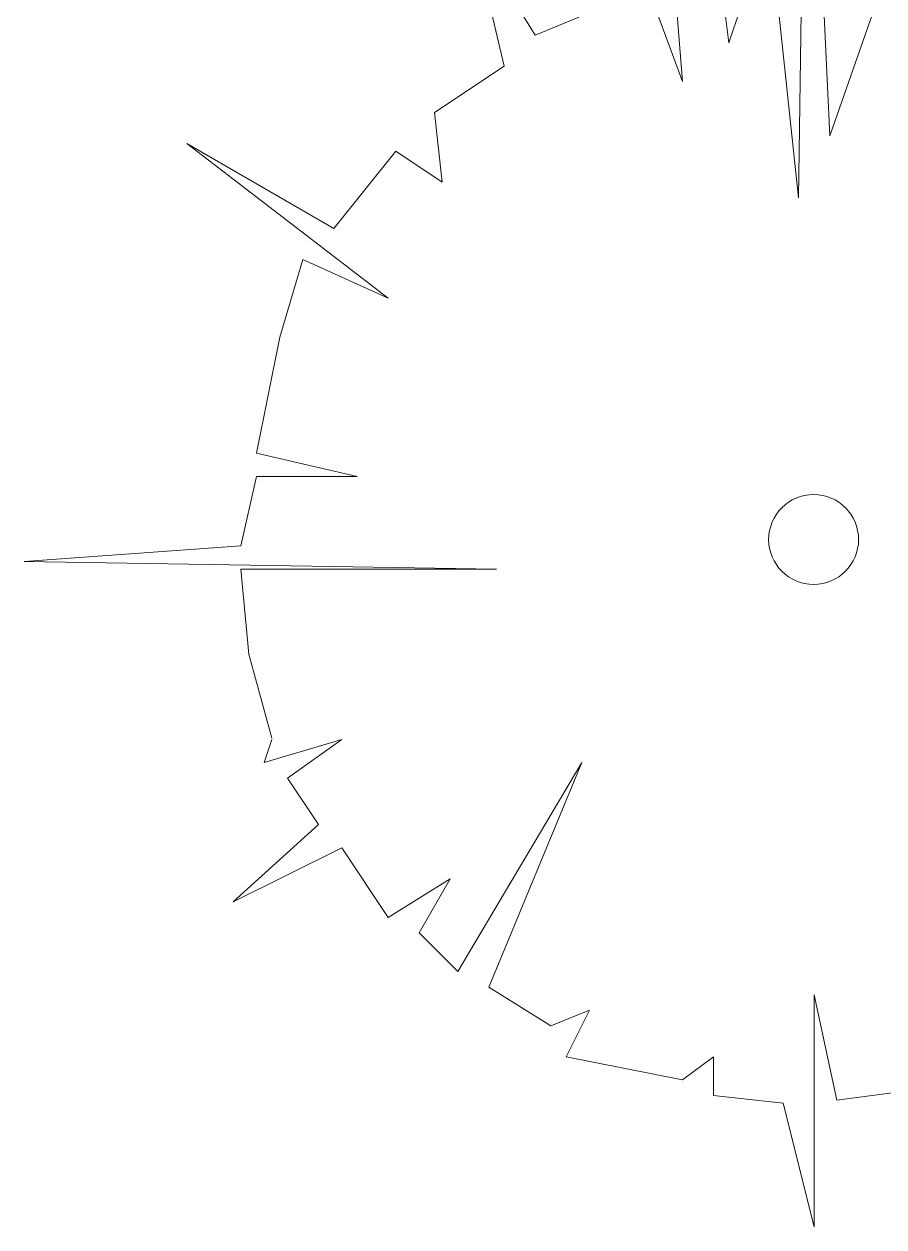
# Model space of a CAD drawing. Header units: millimetres. Extents: x 5357 to 201988, y -16345 to 109895.
# Drawn here: x 59317 to 59900, y 54571 to 55386 of the extents above; entities that cross this region are included whole.
import ezdxf

# ---------------------------------------------------------------- set-up
doc = ezdxf.new("R2010")
doc.units = ezdxf.units.MM
doc.layers.add('G-IMPT', color=8, linetype='Continuous', lineweight=9)
doc.layers.add('L-PLNT', color=71, linetype='Continuous', lineweight=9)

# ---------------------------------------------------------------- blocks, each defined once
blk = doc.blocks.new('CAY MAI VAN PHUC - CAY DUC SOC_dwg-V832-TKCS_MB SÂN ĐƯỜNG NỘI BỘ')
at = {"layer": 'G-IMPT', "flags": 128}
for points in [[(32.8, 479.5), (12.9, 293.4), (6.2, 771.8), (-13.8, 346.6), (-60.3, 479.5)], [(-100.2, -470.7), (-19.9, -481.4), (-0.5, -390.9), (-0.5, -590.3), (26.2, -484), (86, -477.3), (86, -444.1), (112.6, -464), (212.4, -444.1), (192.4, -404.2), (225.7, -417.5), (278.9, -384.3), (199.1, -191.6), (305.5, -371), (338.7, -337.8), (312.1, -291.3), (365.3, -324.5), (405.2, -264.7), (498.3, -311.2), (425.2, -244.8), (451.8, -204.9), (405.2, -171.7), (471.7, -191.6), (465.1, -171.7)], [(465.3, -170.7), (485, -98.6), (491.7, -25.5), (272.2, -25.5), (677.9, -18.8), (491.7, -5.6), (478.4, 54.2), (391.9, 54.2), (478.4, 74.2), (458.4, 173.8), (438.5, 240.3), (365.3, 207.1), (538.2, 340), (411.9, 266.9), (358.7, 333.3), (318.8, 306.7), (325.4, 366.5), (265.6, 406.4), (292.2, 519.4), (239, 433), (159.2, 466.2)], [(159.2, 519.4), (112.6, 393.1), (119.3, 479.5)], [(79.4, 479.5), (72.7, 426.3), (52.8, 486.1)]]:
    blk.add_lwpolyline(points, dxfattribs=at)
at = {"layer": 'G-IMPT'}
blk.add_circle((0, 0), 38.6, dxfattribs=at)
blk = doc.blocks.new('CAY MAI VAN PHUC - CAY BONG TRANG-V833-TKCS_MB SÂN ĐƯỜNG NỘI BỘ')
at = {"extrusion": (0, 0, -1), "xscale": 0.7894736842105263, "yscale": 0.7894736842105263, "zscale": -0.7894736842105263, "rotation": 180}
blk.add_blockref('CAY MAI VAN PHUC - CAY DUC SOC_dwg-V832-TKCS_MB SÂN ĐƯỜNG NỘI BỘ', (0, 0), dxfattribs=at)

msp = doc.modelspace()

# ---------------------------------------------------------------- block references
at = {"layer": 'L-PLNT', "rotation": 180}
msp.add_blockref('CAY MAI VAN PHUC - CAY BONG TRANG-V833-TKCS_MB SÂN ĐƯỜNG NỘI BỘ', (59852.56, 55036.94), dxfattribs=at)

doc.saveas('drawing.dxf')
